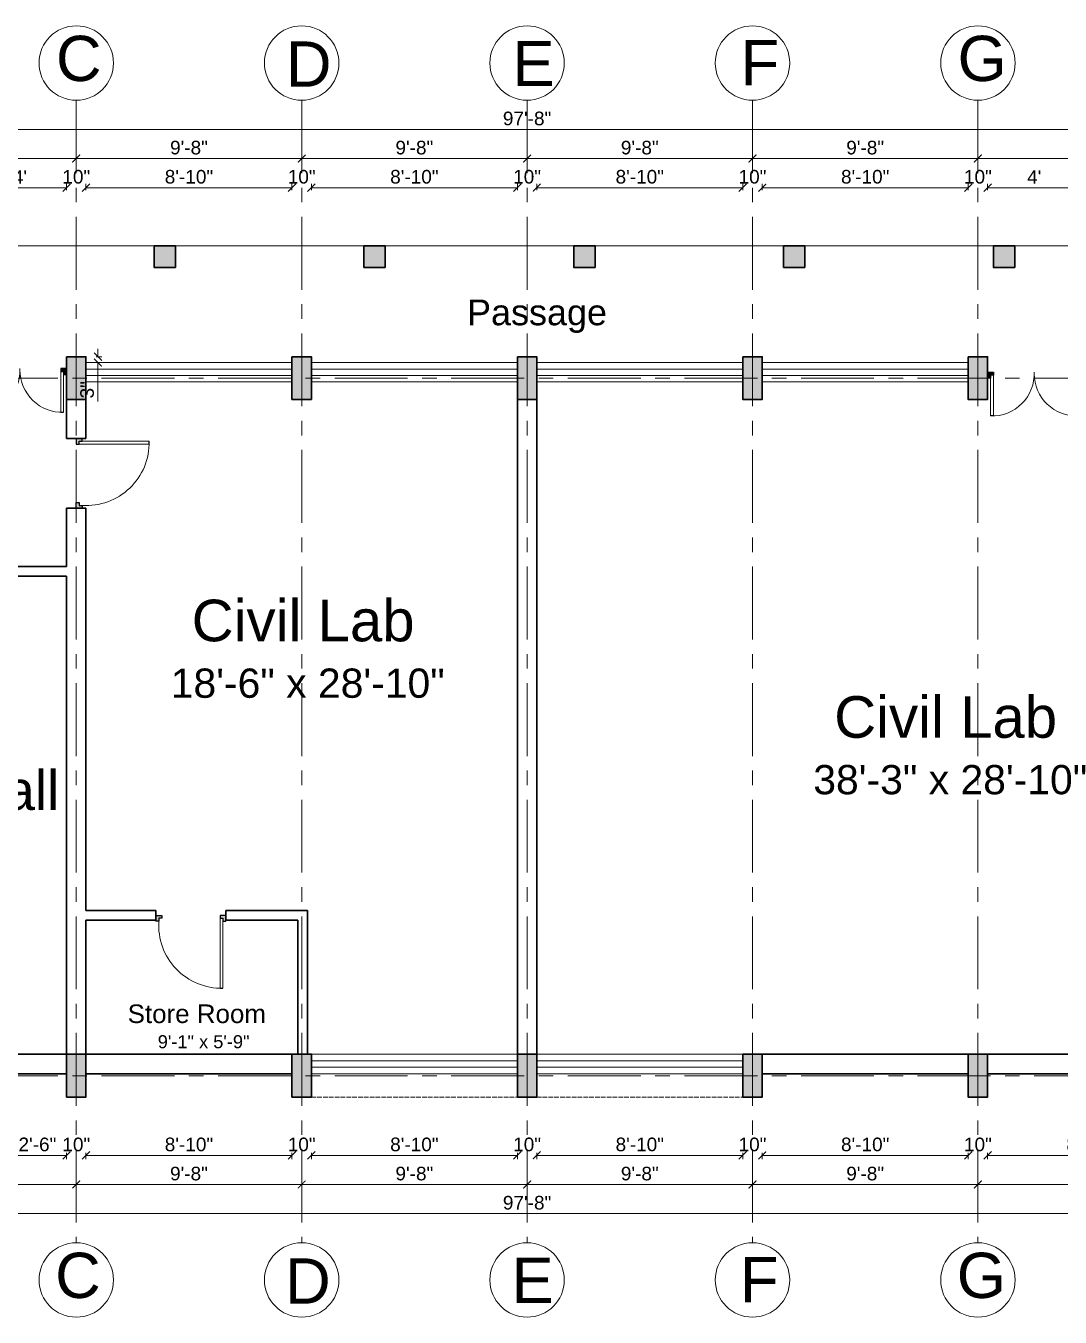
# Model space of a CAD drawing. Header units: inches. Extents: x -6800 to 96653, y -25814 to 17379.
# Drawn here: x 2978 to 3510, y 596 to 1261 of the extents above; entities that cross this region are included whole.
import ezdxf

# ---------------------------------------------------------------- set-up
doc = ezdxf.new("R2010")
doc.units = ezdxf.units.IN
doc.header["$MEASUREMENT"] = 0
doc.header["$PDMODE"] = 34
doc.linetypes.add('ACAD_ISO02W100', pattern=[15, 12, -3])
doc.linetypes.add('CENTER', pattern=[2, 1.25, -0.25, 0.25, -0.25])
for name, color, linetype, lineweight in [('Cent line', 54, 'CENTER', 9), ('Column', 101, 'Continuous', 30), ('Const line', 131, 'Continuous', 5), ('dimension', 50, 'Continuous', 20), ('dimension @ 1', 50, 'Continuous', 20), ('Door', 20, 'Continuous', 20), ('passage', 42, 'Continuous', 20), ('text', 31, 'Continuous', 13), ('Wall', 90, 'Continuous', 30), ('Win ele', 211, 'Continuous', 15), ('Window', 140, 'Continuous', 13)]:
    doc.layers.add(name, color=color, linetype=linetype, lineweight=lineweight)
doc.layers.add('Chajja', color=191, linetype='ACAD_ISO02W100', lineweight=13, transparency=0.75)
doc.styles.get("Standard").update_dxf_attribs({"font": 'arial.ttf'})
doc.dimstyles.get("Standard").update_dxf_attribs({"dimtxt": 7, "dimasz": 4, "dimexe": 2, "dimexo": 2, "dimgap": 2, "dimtad": 1, "dimdec": 0, "dimzin": 0, "dimdsep": 46, "dimlunit": 4, "dimtxsty": 'Standard', "dimblk": 'ARCHTICK', "dimcen": 0.25, "dimclrd": 256, "dimclre": 256, "dimclrt": 256, "dimadec": 0, "dimazin": 0, "dimtfac": 1, "dimtdec": 0, "dimtofl": 0, "dimtmove": 0, "dimatfit": 3, "dimfxl": 1, "dimfxlon": 1, "dimtolj": 1, "dimtzin": 0, "dimlwd": -1, "dimlwe": -1, "dimarcsym": 1})

# ---------------------------------------------------------------- blocks, each defined once
blk = doc.blocks.new('col')
at = {"layer": 'Column'}
h = blk.add_hatch(color=256, dxfattribs=at)
h.dxf.hatch_style = 1
h.paths.add_polyline_path([(830.39, 923.41), (820.39, 923.41), (820.39, 901.41), (830.39, 901.41)])
blk.add_lwpolyline([(820.39, 923.41), (830.39, 923.41), (830.39, 901.41), (820.39, 901.41)], close=True, dxfattribs=at)
blk = doc.blocks.new('ext col2')
at = {"layer": 'Column'}
h = blk.add_hatch(color=256, dxfattribs=at)
h.dxf.hatch_style = 1
h.paths.add_polyline_path([(-33.85, -32.68), (-33.85, -21.68), (-44.85, -21.68), (-44.85, -32.68)])
blk.add_lwpolyline([(-44.85, -21.68), (-33.85, -21.68), (-33.85, -32.68), (-44.85, -32.68)], close=True, dxfattribs=at)
blk = doc.blocks.new('_ArchTick')
at = {"color": 0, "linetype": 'ByBlock', "const_width": 0.15}
blk.add_lwpolyline([(-0.5, -0.5), (0.5, 0.5)], dxfattribs=at)
blk = doc.blocks.new('*D1095')
at = {"layer": 'Defpoints', "color": 0, "transparency": 16777216}
for p in [(2998.88, 1177.45), (2998.88, 1090.45), (2950.88, 1087.45)]:
    blk.add_point(p, dxfattribs=at)
at = {"layer": 'dimension', "transparency": 16777216}
for p, q in [((2950.88, 1176.2), (2950.88, 1179.45)), ((2950.88, 1177.45), (2998.88, 1177.45)), ((2998.88, 1176.2), (2998.88, 1179.45))]:
    blk.add_line(p, q, dxfattribs=at)
at = {"layer": 'dimension', "transparency": 16777216, "xscale": 4, "yscale": 4, "zscale": 4, "rotation": 180}
blk.add_blockref('_ArchTick', (2950.88, 1177.45), dxfattribs=at)
at = {"layer": 'dimension', "transparency": 16777216, "xscale": 4, "yscale": 4, "zscale": 4}
blk.add_blockref('_ArchTick', (2998.88, 1177.45), dxfattribs=at)
at = {"layer": 'dimension', "transparency": 16777216, "insert": (2974.88, 1182.95), "char_height": 7, "attachment_point": 5}
blk.add_mtext("\\A1;4'", dxfattribs=at)
blk = doc.blocks.new('*D1094')
at = {"layer": 'Defpoints', "color": 0, "transparency": 16777216}
for p in [(3008.88, 1177.45), (2998.88, 1090.45), (3008.88, 1090.45)]:
    blk.add_point(p, dxfattribs=at)
at = {"layer": 'dimension', "transparency": 16777216}
for p, q in [((2998.88, 1176.2), (2998.88, 1179.45)), ((3008.88, 1176.2), (3008.88, 1179.45))]:
    blk.add_line(p, q, dxfattribs=at)
at = {"layer": 'dimension', "transparency": 16777216, "insert": (3003.88, 1183.03), "char_height": 7, "attachment_point": 5}
blk.add_mtext('\\A1;10"', dxfattribs=at)
blk = doc.blocks.new('*D1093')
at = {"layer": 'Defpoints', "color": 0, "transparency": 16777216}
for p in [(3114.88, 1177.45), (3008.88, 1090.45), (3114.88, 1090.45)]:
    blk.add_point(p, dxfattribs=at)
at = {"layer": 'dimension', "transparency": 16777216}
for p, q in [((3008.88, 1176.2), (3008.88, 1179.45)), ((3008.88, 1177.45), (3114.88, 1177.45)), ((3114.88, 1176.2), (3114.88, 1179.45))]:
    blk.add_line(p, q, dxfattribs=at)
at = {"layer": 'dimension', "transparency": 16777216, "xscale": 4, "yscale": 4, "zscale": 4, "rotation": 180}
blk.add_blockref('_ArchTick', (3008.88, 1177.45), dxfattribs=at)
at = {"layer": 'dimension', "transparency": 16777216, "xscale": 4, "yscale": 4, "zscale": 4}
blk.add_blockref('_ArchTick', (3114.88, 1177.45), dxfattribs=at)
at = {"layer": 'dimension', "transparency": 16777216, "insert": (3061.88, 1183.03), "char_height": 7, "attachment_point": 5}
blk.add_mtext('\\A1;8\'-10"', dxfattribs=at)
blk = doc.blocks.new('*D1092')
at = {"layer": 'Defpoints', "color": 0, "transparency": 16777216}
for p in [(3124.88, 1177.45), (3114.88, 1090.45), (3124.88, 1090.45)]:
    blk.add_point(p, dxfattribs=at)
at = {"layer": 'dimension', "transparency": 16777216}
for p, q in [((3114.88, 1176.2), (3114.88, 1179.45)), ((3124.88, 1176.2), (3124.88, 1179.45))]:
    blk.add_line(p, q, dxfattribs=at)
at = {"layer": 'dimension', "transparency": 16777216, "insert": (3119.88, 1183.03), "char_height": 7, "attachment_point": 5}
blk.add_mtext('\\A1;10"', dxfattribs=at)
blk = doc.blocks.new('*D1091')
at = {"layer": 'Defpoints', "color": 0, "transparency": 16777216}
for p in [(3230.88, 1177.45), (3124.88, 1090.45), (3230.88, 1087.45)]:
    blk.add_point(p, dxfattribs=at)
at = {"layer": 'dimension', "transparency": 16777216}
for p, q in [((3124.88, 1176.2), (3124.88, 1179.45)), ((3124.88, 1177.45), (3230.88, 1177.45)), ((3230.88, 1176.2), (3230.88, 1179.45))]:
    blk.add_line(p, q, dxfattribs=at)
at = {"layer": 'dimension', "transparency": 16777216, "xscale": 4, "yscale": 4, "zscale": 4, "rotation": 180}
blk.add_blockref('_ArchTick', (3124.88, 1177.45), dxfattribs=at)
at = {"layer": 'dimension', "transparency": 16777216, "xscale": 4, "yscale": 4, "zscale": 4}
blk.add_blockref('_ArchTick', (3230.88, 1177.45), dxfattribs=at)
at = {"layer": 'dimension', "transparency": 16777216, "insert": (3177.88, 1183.03), "char_height": 7, "attachment_point": 5}
blk.add_mtext('\\A1;8\'-10"', dxfattribs=at)
blk = doc.blocks.new('*D1090')
at = {"layer": 'Defpoints', "color": 0, "transparency": 16777216}
for p in [(3240.88, 1177.45), (3240.88, 1090.45), (3230.88, 1087.45)]:
    blk.add_point(p, dxfattribs=at)
at = {"layer": 'dimension', "transparency": 16777216}
for p, q in [((3230.88, 1176.2), (3230.88, 1179.45)), ((3240.88, 1176.2), (3240.88, 1179.45))]:
    blk.add_line(p, q, dxfattribs=at)
at = {"layer": 'dimension', "transparency": 16777216, "insert": (3235.88, 1183.03), "char_height": 7, "attachment_point": 5}
blk.add_mtext('\\A1;10"', dxfattribs=at)
blk = doc.blocks.new('*D1089')
at = {"layer": 'Defpoints', "color": 0, "transparency": 16777216}
for p in [(3346.88, 1177.45), (3240.88, 1090.45), (3346.88, 1090.45)]:
    blk.add_point(p, dxfattribs=at)
at = {"layer": 'dimension', "transparency": 16777216}
for p, q in [((3240.88, 1176.2), (3240.88, 1179.45)), ((3240.88, 1177.45), (3346.88, 1177.45)), ((3346.88, 1176.2), (3346.88, 1179.45))]:
    blk.add_line(p, q, dxfattribs=at)
at = {"layer": 'dimension', "transparency": 16777216, "xscale": 4, "yscale": 4, "zscale": 4, "rotation": 180}
blk.add_blockref('_ArchTick', (3240.88, 1177.45), dxfattribs=at)
at = {"layer": 'dimension', "transparency": 16777216, "xscale": 4, "yscale": 4, "zscale": 4}
blk.add_blockref('_ArchTick', (3346.88, 1177.45), dxfattribs=at)
at = {"layer": 'dimension', "transparency": 16777216, "insert": (3293.88, 1183.03), "char_height": 7, "attachment_point": 5}
blk.add_mtext('\\A1;8\'-10"', dxfattribs=at)
blk = doc.blocks.new('*D1088')
at = {"layer": 'Defpoints', "color": 0, "transparency": 16777216}
for p in [(3356.88, 1177.45), (3346.88, 1090.45), (3356.88, 1090.45)]:
    blk.add_point(p, dxfattribs=at)
at = {"layer": 'dimension', "transparency": 16777216}
for p, q in [((3346.88, 1176.2), (3346.88, 1179.45)), ((3356.88, 1176.2), (3356.88, 1179.45))]:
    blk.add_line(p, q, dxfattribs=at)
at = {"layer": 'dimension', "transparency": 16777216, "insert": (3351.88, 1183.03), "char_height": 7, "attachment_point": 5}
blk.add_mtext('\\A1;10"', dxfattribs=at)
blk = doc.blocks.new('*D1087')
at = {"layer": 'Defpoints', "color": 0, "transparency": 16777216}
for p in [(3462.88, 1177.45), (3356.88, 1090.45), (3462.88, 1090.45)]:
    blk.add_point(p, dxfattribs=at)
at = {"layer": 'dimension', "transparency": 16777216}
for p, q in [((3356.88, 1176.2), (3356.88, 1179.45)), ((3356.88, 1177.45), (3462.88, 1177.45)), ((3462.88, 1176.2), (3462.88, 1179.45))]:
    blk.add_line(p, q, dxfattribs=at)
at = {"layer": 'dimension', "transparency": 16777216, "xscale": 4, "yscale": 4, "zscale": 4, "rotation": 180}
blk.add_blockref('_ArchTick', (3356.88, 1177.45), dxfattribs=at)
at = {"layer": 'dimension', "transparency": 16777216, "xscale": 4, "yscale": 4, "zscale": 4}
blk.add_blockref('_ArchTick', (3462.88, 1177.45), dxfattribs=at)
at = {"layer": 'dimension', "transparency": 16777216, "insert": (3409.88, 1183.03), "char_height": 7, "attachment_point": 5}
blk.add_mtext('\\A1;8\'-10"', dxfattribs=at)
blk = doc.blocks.new('*D1086')
at = {"layer": 'Defpoints', "color": 0, "transparency": 16777216}
for p in [(3472.88, 1177.45), (3462.88, 1090.45), (3472.88, 1090.45)]:
    blk.add_point(p, dxfattribs=at)
at = {"layer": 'dimension', "transparency": 16777216}
for p, q in [((3462.88, 1176.2), (3462.88, 1179.45)), ((3472.88, 1176.2), (3472.88, 1179.45))]:
    blk.add_line(p, q, dxfattribs=at)
at = {"layer": 'dimension', "transparency": 16777216, "insert": (3467.88, 1183.03), "char_height": 7, "attachment_point": 5}
blk.add_mtext('\\A1;10"', dxfattribs=at)
blk = doc.blocks.new('*D1085')
at = {"layer": 'Defpoints', "color": 0, "transparency": 16777216}
for p in [(3520.88, 1177.45), (3472.88, 1090.45), (3520.88, 1087.45)]:
    blk.add_point(p, dxfattribs=at)
at = {"layer": 'dimension', "transparency": 16777216}
for p, q in [((3472.88, 1176.2), (3472.88, 1179.45)), ((3472.88, 1177.45), (3520.88, 1177.45)), ((3520.88, 1176.2), (3520.88, 1179.45))]:
    blk.add_line(p, q, dxfattribs=at)
at = {"layer": 'dimension', "transparency": 16777216, "xscale": 4, "yscale": 4, "zscale": 4, "rotation": 180}
blk.add_blockref('_ArchTick', (3472.88, 1177.45), dxfattribs=at)
at = {"layer": 'dimension', "transparency": 16777216, "xscale": 4, "yscale": 4, "zscale": 4}
blk.add_blockref('_ArchTick', (3520.88, 1177.45), dxfattribs=at)
at = {"layer": 'dimension', "transparency": 16777216, "insert": (3496.88, 1182.95), "char_height": 7, "attachment_point": 5}
blk.add_mtext("\\A1;4'", dxfattribs=at)
blk = doc.blocks.new('*D1075')
at = {"layer": 'Defpoints', "color": 0, "transparency": 16777216}
for p in [(3003.88, 1192.45), (2887.88, 1090.45), (3003.88, 1090.45)]:
    blk.add_point(p, dxfattribs=at)
at = {"layer": 'dimension', "transparency": 16777216}
for p, q in [((2887.88, 1191.2), (2887.88, 1194.45)), ((2887.88, 1192.45), (3003.88, 1192.45)), ((3003.88, 1191.2), (3003.88, 1194.45))]:
    blk.add_line(p, q, dxfattribs=at)
at = {"layer": 'dimension', "transparency": 16777216, "xscale": 4, "yscale": 4, "zscale": 4, "rotation": 180}
blk.add_blockref('_ArchTick', (2887.88, 1192.45), dxfattribs=at)
at = {"layer": 'dimension', "transparency": 16777216, "xscale": 4, "yscale": 4, "zscale": 4}
blk.add_blockref('_ArchTick', (3003.88, 1192.45), dxfattribs=at)
at = {"layer": 'dimension', "transparency": 16777216, "insert": (2945.88, 1198.03), "char_height": 7, "attachment_point": 5}
blk.add_mtext('\\A1;9\'-8"', dxfattribs=at)
blk = doc.blocks.new('*D1074')
at = {"layer": 'Defpoints', "color": 0, "transparency": 16777216}
for p in [(3119.88, 1192.45), (3003.88, 1090.45), (3119.88, 1090.45)]:
    blk.add_point(p, dxfattribs=at)
at = {"layer": 'dimension', "transparency": 16777216}
for p, q in [((3003.88, 1191.2), (3003.88, 1194.45)), ((3003.88, 1192.45), (3119.88, 1192.45)), ((3119.88, 1191.2), (3119.88, 1194.45))]:
    blk.add_line(p, q, dxfattribs=at)
at = {"layer": 'dimension', "transparency": 16777216, "xscale": 4, "yscale": 4, "zscale": 4, "rotation": 180}
blk.add_blockref('_ArchTick', (3003.88, 1192.45), dxfattribs=at)
at = {"layer": 'dimension', "transparency": 16777216, "xscale": 4, "yscale": 4, "zscale": 4}
blk.add_blockref('_ArchTick', (3119.88, 1192.45), dxfattribs=at)
at = {"layer": 'dimension', "transparency": 16777216, "insert": (3061.88, 1198.03), "char_height": 7, "attachment_point": 5}
blk.add_mtext('\\A1;9\'-8"', dxfattribs=at)
blk = doc.blocks.new('*D1073')
at = {"layer": 'Defpoints', "color": 0, "transparency": 16777216}
for p in [(3235.88, 1192.45), (3119.88, 1090.45), (3235.88, 1090.45)]:
    blk.add_point(p, dxfattribs=at)
at = {"layer": 'dimension', "transparency": 16777216}
for p, q in [((3119.88, 1191.2), (3119.88, 1194.45)), ((3119.88, 1192.45), (3235.88, 1192.45)), ((3235.88, 1191.2), (3235.88, 1194.45))]:
    blk.add_line(p, q, dxfattribs=at)
at = {"layer": 'dimension', "transparency": 16777216, "xscale": 4, "yscale": 4, "zscale": 4, "rotation": 180}
blk.add_blockref('_ArchTick', (3119.88, 1192.45), dxfattribs=at)
at = {"layer": 'dimension', "transparency": 16777216, "xscale": 4, "yscale": 4, "zscale": 4}
blk.add_blockref('_ArchTick', (3235.88, 1192.45), dxfattribs=at)
at = {"layer": 'dimension', "transparency": 16777216, "insert": (3177.88, 1198.03), "char_height": 7, "attachment_point": 5}
blk.add_mtext('\\A1;9\'-8"', dxfattribs=at)
blk = doc.blocks.new('*D1072')
at = {"layer": 'Defpoints', "color": 0, "transparency": 16777216}
for p in [(3351.88, 1192.45), (3235.88, 1090.45), (3351.88, 1090.45)]:
    blk.add_point(p, dxfattribs=at)
at = {"layer": 'dimension', "transparency": 16777216}
for p, q in [((3235.88, 1191.2), (3235.88, 1194.45)), ((3235.88, 1192.45), (3351.88, 1192.45)), ((3351.88, 1191.2), (3351.88, 1194.45))]:
    blk.add_line(p, q, dxfattribs=at)
at = {"layer": 'dimension', "transparency": 16777216, "xscale": 4, "yscale": 4, "zscale": 4, "rotation": 180}
blk.add_blockref('_ArchTick', (3235.88, 1192.45), dxfattribs=at)
at = {"layer": 'dimension', "transparency": 16777216, "xscale": 4, "yscale": 4, "zscale": 4}
blk.add_blockref('_ArchTick', (3351.88, 1192.45), dxfattribs=at)
at = {"layer": 'dimension', "transparency": 16777216, "insert": (3293.88, 1198.03), "char_height": 7, "attachment_point": 5}
blk.add_mtext('\\A1;9\'-8"', dxfattribs=at)
blk = doc.blocks.new('*D1071')
at = {"layer": 'Defpoints', "color": 0, "transparency": 16777216}
for p in [(3467.88, 1192.45), (3351.88, 1090.45), (3467.88, 1090.45)]:
    blk.add_point(p, dxfattribs=at)
at = {"layer": 'dimension', "transparency": 16777216}
for p, q in [((3351.88, 1191.2), (3351.88, 1194.45)), ((3351.88, 1192.45), (3467.88, 1192.45)), ((3467.88, 1191.2), (3467.88, 1194.45))]:
    blk.add_line(p, q, dxfattribs=at)
at = {"layer": 'dimension', "transparency": 16777216, "xscale": 4, "yscale": 4, "zscale": 4, "rotation": 180}
blk.add_blockref('_ArchTick', (3351.88, 1192.45), dxfattribs=at)
at = {"layer": 'dimension', "transparency": 16777216, "xscale": 4, "yscale": 4, "zscale": 4}
blk.add_blockref('_ArchTick', (3467.88, 1192.45), dxfattribs=at)
at = {"layer": 'dimension', "transparency": 16777216, "insert": (3409.88, 1198.03), "char_height": 7, "attachment_point": 5}
blk.add_mtext('\\A1;9\'-8"', dxfattribs=at)
blk = doc.blocks.new('*D1070')
at = {"layer": 'Defpoints', "color": 0, "transparency": 16777216}
for p in [(3583.88, 1192.45), (3467.88, 1090.45), (3583.88, 1090.45)]:
    blk.add_point(p, dxfattribs=at)
at = {"layer": 'dimension', "transparency": 16777216}
for p, q in [((3467.88, 1191.2), (3467.88, 1194.45)), ((3467.88, 1192.45), (3583.88, 1192.45)), ((3583.88, 1191.2), (3583.88, 1194.45))]:
    blk.add_line(p, q, dxfattribs=at)
at = {"layer": 'dimension', "transparency": 16777216, "xscale": 4, "yscale": 4, "zscale": 4, "rotation": 180}
blk.add_blockref('_ArchTick', (3467.88, 1192.45), dxfattribs=at)
at = {"layer": 'dimension', "transparency": 16777216, "xscale": 4, "yscale": 4, "zscale": 4}
blk.add_blockref('_ArchTick', (3583.88, 1192.45), dxfattribs=at)
at = {"layer": 'dimension', "transparency": 16777216, "insert": (3525.88, 1198.03), "char_height": 7, "attachment_point": 5}
blk.add_mtext('\\A1;9\'-8"', dxfattribs=at)
blk = doc.blocks.new('*D1068')
at = {"layer": 'Defpoints', "color": 0, "transparency": 16777216}
for p in [(3821.88, 1207.45), (2649.88, 1087.45), (3821.88, 1087.45)]:
    blk.add_point(p, dxfattribs=at)
at = {"layer": 'dimension', "transparency": 16777216}
for p, q in [((2649.88, 1206.2), (2649.88, 1209.45)), ((2649.88, 1207.45), (3821.88, 1207.45)), ((3821.88, 1206.2), (3821.88, 1209.45))]:
    blk.add_line(p, q, dxfattribs=at)
at = {"layer": 'dimension', "transparency": 16777216, "xscale": 4, "yscale": 4, "zscale": 4, "rotation": 180}
blk.add_blockref('_ArchTick', (2649.88, 1207.45), dxfattribs=at)
at = {"layer": 'dimension', "transparency": 16777216, "xscale": 4, "yscale": 4, "zscale": 4}
blk.add_blockref('_ArchTick', (3821.88, 1207.45), dxfattribs=at)
at = {"layer": 'dimension', "transparency": 16777216, "insert": (3235.88, 1213.03), "char_height": 7, "attachment_point": 5}
blk.add_mtext('\\A1;97\'-8"', dxfattribs=at)
blk = doc.blocks.new('*D1054')
at = {"layer": 'Defpoints', "color": 0, "transparency": 16777216}
for p in [(2968.88, 721.45), (2998.88, 721.45), (2998.88, 679.45)]:
    blk.add_point(p, dxfattribs=at)
at = {"layer": 'dimension', "transparency": 16777216}
for p, q in [((2968.88, 680.7), (2968.88, 677.45)), ((2968.88, 679.45), (2998.88, 679.45)), ((2998.88, 680.7), (2998.88, 677.45))]:
    blk.add_line(p, q, dxfattribs=at)
at = {"layer": 'dimension', "transparency": 16777216, "xscale": 4, "yscale": 4, "zscale": 4, "rotation": 180}
blk.add_blockref('_ArchTick', (2968.88, 679.45), dxfattribs=at)
at = {"layer": 'dimension', "transparency": 16777216, "xscale": 4, "yscale": 4, "zscale": 4}
blk.add_blockref('_ArchTick', (2998.88, 679.45), dxfattribs=at)
at = {"layer": 'dimension', "transparency": 16777216, "insert": (2983.88, 685.03), "char_height": 7, "attachment_point": 5}
blk.add_mtext('\\A1;2\'-6"', dxfattribs=at)
blk = doc.blocks.new('*D1053')
at = {"layer": 'Defpoints', "color": 0, "transparency": 16777216}
for p in [(2998.88, 721.45), (3008.88, 721.45), (3008.88, 679.45)]:
    blk.add_point(p, dxfattribs=at)
at = {"layer": 'dimension', "transparency": 16777216}
for p, q in [((2998.88, 680.7), (2998.88, 677.45)), ((3008.88, 680.7), (3008.88, 677.45))]:
    blk.add_line(p, q, dxfattribs=at)
at = {"layer": 'dimension', "transparency": 16777216, "insert": (3003.88, 685.03), "char_height": 7, "attachment_point": 5}
blk.add_mtext('\\A1;10"', dxfattribs=at)
blk = doc.blocks.new('*D1052')
at = {"layer": 'Defpoints', "color": 0, "transparency": 16777216}
for p in [(3008.88, 721.45), (3114.88, 721.45), (3114.88, 679.45)]:
    blk.add_point(p, dxfattribs=at)
at = {"layer": 'dimension', "transparency": 16777216}
for p, q in [((3008.88, 680.7), (3008.88, 677.45)), ((3008.88, 679.45), (3114.88, 679.45)), ((3114.88, 680.7), (3114.88, 677.45))]:
    blk.add_line(p, q, dxfattribs=at)
at = {"layer": 'dimension', "transparency": 16777216, "xscale": 4, "yscale": 4, "zscale": 4, "rotation": 180}
blk.add_blockref('_ArchTick', (3008.88, 679.45), dxfattribs=at)
at = {"layer": 'dimension', "transparency": 16777216, "xscale": 4, "yscale": 4, "zscale": 4}
blk.add_blockref('_ArchTick', (3114.88, 679.45), dxfattribs=at)
at = {"layer": 'dimension', "transparency": 16777216, "insert": (3061.88, 685.03), "char_height": 7, "attachment_point": 5}
blk.add_mtext('\\A1;8\'-10"', dxfattribs=at)
blk = doc.blocks.new('*D1051')
at = {"layer": 'Defpoints', "color": 0, "transparency": 16777216}
for p in [(3114.88, 721.45), (3124.88, 721.45), (3124.88, 679.45)]:
    blk.add_point(p, dxfattribs=at)
at = {"layer": 'dimension', "transparency": 16777216}
for p, q in [((3114.88, 680.7), (3114.88, 677.45)), ((3124.88, 680.7), (3124.88, 677.45))]:
    blk.add_line(p, q, dxfattribs=at)
at = {"layer": 'dimension', "transparency": 16777216, "insert": (3119.88, 685.03), "char_height": 7, "attachment_point": 5}
blk.add_mtext('\\A1;10"', dxfattribs=at)
blk = doc.blocks.new('*D1050')
at = {"layer": 'Defpoints', "color": 0, "transparency": 16777216}
for p in [(3124.88, 721.45), (3230.88, 721.45), (3230.88, 679.45)]:
    blk.add_point(p, dxfattribs=at)
at = {"layer": 'dimension', "transparency": 16777216}
for p, q in [((3124.88, 680.7), (3124.88, 677.45)), ((3124.88, 679.45), (3230.88, 679.45)), ((3230.88, 680.7), (3230.88, 677.45))]:
    blk.add_line(p, q, dxfattribs=at)
at = {"layer": 'dimension', "transparency": 16777216, "xscale": 4, "yscale": 4, "zscale": 4, "rotation": 180}
blk.add_blockref('_ArchTick', (3124.88, 679.45), dxfattribs=at)
at = {"layer": 'dimension', "transparency": 16777216, "xscale": 4, "yscale": 4, "zscale": 4}
blk.add_blockref('_ArchTick', (3230.88, 679.45), dxfattribs=at)
at = {"layer": 'dimension', "transparency": 16777216, "insert": (3177.88, 685.03), "char_height": 7, "attachment_point": 5}
blk.add_mtext('\\A1;8\'-10"', dxfattribs=at)
blk = doc.blocks.new('*D1049')
at = {"layer": 'Defpoints', "color": 0, "transparency": 16777216}
for p in [(3230.88, 721.45), (3240.88, 721.45), (3240.88, 679.45)]:
    blk.add_point(p, dxfattribs=at)
at = {"layer": 'dimension', "transparency": 16777216}
for p, q in [((3230.88, 680.7), (3230.88, 677.45)), ((3240.88, 680.7), (3240.88, 677.45))]:
    blk.add_line(p, q, dxfattribs=at)
at = {"layer": 'dimension', "transparency": 16777216, "insert": (3235.88, 685.03), "char_height": 7, "attachment_point": 5}
blk.add_mtext('\\A1;10"', dxfattribs=at)
blk = doc.blocks.new('*D1048')
at = {"layer": 'Defpoints', "color": 0, "transparency": 16777216}
for p in [(3240.88, 721.45), (3346.88, 720.45), (3346.88, 679.45)]:
    blk.add_point(p, dxfattribs=at)
at = {"layer": 'dimension', "transparency": 16777216}
for p, q in [((3240.88, 680.7), (3240.88, 677.45)), ((3240.88, 679.45), (3346.88, 679.45)), ((3346.88, 680.7), (3346.88, 677.45))]:
    blk.add_line(p, q, dxfattribs=at)
at = {"layer": 'dimension', "transparency": 16777216, "xscale": 4, "yscale": 4, "zscale": 4, "rotation": 180}
blk.add_blockref('_ArchTick', (3240.88, 679.45), dxfattribs=at)
at = {"layer": 'dimension', "transparency": 16777216, "xscale": 4, "yscale": 4, "zscale": 4}
blk.add_blockref('_ArchTick', (3346.88, 679.45), dxfattribs=at)
at = {"layer": 'dimension', "transparency": 16777216, "insert": (3293.88, 685.03), "char_height": 7, "attachment_point": 5}
blk.add_mtext('\\A1;8\'-10"', dxfattribs=at)
blk = doc.blocks.new('*D1047')
at = {"layer": 'Defpoints', "color": 0, "transparency": 16777216}
for p in [(3346.88, 720.45), (3356.88, 720.45), (3356.88, 679.45)]:
    blk.add_point(p, dxfattribs=at)
at = {"layer": 'dimension', "transparency": 16777216}
for p, q in [((3346.88, 680.7), (3346.88, 677.45)), ((3356.88, 680.7), (3356.88, 677.45))]:
    blk.add_line(p, q, dxfattribs=at)
at = {"layer": 'dimension', "transparency": 16777216, "insert": (3351.88, 685.03), "char_height": 7, "attachment_point": 5}
blk.add_mtext('\\A1;10"', dxfattribs=at)
blk = doc.blocks.new('*D1046')
at = {"layer": 'Defpoints', "color": 0, "transparency": 16777216}
for p in [(3356.88, 720.45), (3462.88, 721.45), (3462.88, 679.45)]:
    blk.add_point(p, dxfattribs=at)
at = {"layer": 'dimension', "transparency": 16777216}
for p, q in [((3356.88, 680.7), (3356.88, 677.45)), ((3356.88, 679.45), (3462.88, 679.45)), ((3462.88, 680.7), (3462.88, 677.45))]:
    blk.add_line(p, q, dxfattribs=at)
at = {"layer": 'dimension', "transparency": 16777216, "xscale": 4, "yscale": 4, "zscale": 4, "rotation": 180}
blk.add_blockref('_ArchTick', (3356.88, 679.45), dxfattribs=at)
at = {"layer": 'dimension', "transparency": 16777216, "xscale": 4, "yscale": 4, "zscale": 4}
blk.add_blockref('_ArchTick', (3462.88, 679.45), dxfattribs=at)
at = {"layer": 'dimension', "transparency": 16777216, "insert": (3409.88, 685.03), "char_height": 7, "attachment_point": 5}
blk.add_mtext('\\A1;8\'-10"', dxfattribs=at)
blk = doc.blocks.new('*D1045')
at = {"layer": 'Defpoints', "color": 0, "transparency": 16777216}
for p in [(3462.88, 721.45), (3472.88, 721.45), (3472.88, 679.45)]:
    blk.add_point(p, dxfattribs=at)
at = {"layer": 'dimension', "transparency": 16777216}
for p, q in [((3462.88, 680.7), (3462.88, 677.45)), ((3472.88, 680.7), (3472.88, 677.45))]:
    blk.add_line(p, q, dxfattribs=at)
at = {"layer": 'dimension', "transparency": 16777216, "insert": (3467.88, 685.03), "char_height": 7, "attachment_point": 5}
blk.add_mtext('\\A1;10"', dxfattribs=at)
blk = doc.blocks.new('*D1044')
at = {"layer": 'Defpoints', "color": 0, "transparency": 16777216}
for p in [(3472.88, 721.45), (3578.88, 721.45), (3578.88, 679.45)]:
    blk.add_point(p, dxfattribs=at)
at = {"layer": 'dimension', "transparency": 16777216}
for p, q in [((3472.88, 680.7), (3472.88, 677.45)), ((3472.88, 679.45), (3578.88, 679.45)), ((3578.88, 680.7), (3578.88, 677.45))]:
    blk.add_line(p, q, dxfattribs=at)
at = {"layer": 'dimension', "transparency": 16777216, "xscale": 4, "yscale": 4, "zscale": 4, "rotation": 180}
blk.add_blockref('_ArchTick', (3472.88, 679.45), dxfattribs=at)
at = {"layer": 'dimension', "transparency": 16777216, "xscale": 4, "yscale": 4, "zscale": 4}
blk.add_blockref('_ArchTick', (3578.88, 679.45), dxfattribs=at)
at = {"layer": 'dimension', "transparency": 16777216, "insert": (3525.88, 685.03), "char_height": 7, "attachment_point": 5}
blk.add_mtext('\\A1;8\'-10"', dxfattribs=at)
blk = doc.blocks.new('*D1038')
at = {"layer": 'Defpoints', "color": 0, "transparency": 16777216}
for p in [(2887.88, 709.45), (3003.88, 709.45), (3003.88, 664.45)]:
    blk.add_point(p, dxfattribs=at)
at = {"layer": 'dimension', "transparency": 16777216}
for p, q in [((2887.88, 665.7), (2887.88, 662.45)), ((3003.88, 665.7), (3003.88, 662.45)), ((2887.88, 664.45), (3003.88, 664.45))]:
    blk.add_line(p, q, dxfattribs=at)
at = {"layer": 'dimension', "transparency": 16777216, "xscale": 4, "yscale": 4, "zscale": 4, "rotation": 180}
blk.add_blockref('_ArchTick', (2887.88, 664.45), dxfattribs=at)
at = {"layer": 'dimension', "transparency": 16777216, "xscale": 4, "yscale": 4, "zscale": 4}
blk.add_blockref('_ArchTick', (3003.88, 664.45), dxfattribs=at)
at = {"layer": 'dimension', "transparency": 16777216, "insert": (2945.88, 670.03), "char_height": 7, "attachment_point": 5}
blk.add_mtext('\\A1;9\'-8"', dxfattribs=at)
blk = doc.blocks.new('*D1037')
at = {"layer": 'Defpoints', "color": 0, "transparency": 16777216}
for p in [(3003.88, 709.45), (3119.88, 709.45), (3119.88, 664.45)]:
    blk.add_point(p, dxfattribs=at)
at = {"layer": 'dimension', "transparency": 16777216}
for p, q in [((3003.88, 665.7), (3003.88, 662.45)), ((3119.88, 665.7), (3119.88, 662.45)), ((3003.88, 664.45), (3119.88, 664.45))]:
    blk.add_line(p, q, dxfattribs=at)
at = {"layer": 'dimension', "transparency": 16777216, "xscale": 4, "yscale": 4, "zscale": 4, "rotation": 180}
blk.add_blockref('_ArchTick', (3003.88, 664.45), dxfattribs=at)
at = {"layer": 'dimension', "transparency": 16777216, "xscale": 4, "yscale": 4, "zscale": 4}
blk.add_blockref('_ArchTick', (3119.88, 664.45), dxfattribs=at)
at = {"layer": 'dimension', "transparency": 16777216, "insert": (3061.88, 670.03), "char_height": 7, "attachment_point": 5}
blk.add_mtext('\\A1;9\'-8"', dxfattribs=at)
blk = doc.blocks.new('*D1036')
at = {"layer": 'Defpoints', "color": 0, "transparency": 16777216}
for p in [(3119.88, 709.45), (3235.88, 709.45), (3235.88, 664.45)]:
    blk.add_point(p, dxfattribs=at)
at = {"layer": 'dimension', "transparency": 16777216}
for p, q in [((3119.88, 665.7), (3119.88, 662.45)), ((3235.88, 665.7), (3235.88, 662.45)), ((3119.88, 664.45), (3235.88, 664.45))]:
    blk.add_line(p, q, dxfattribs=at)
at = {"layer": 'dimension', "transparency": 16777216, "xscale": 4, "yscale": 4, "zscale": 4, "rotation": 180}
blk.add_blockref('_ArchTick', (3119.88, 664.45), dxfattribs=at)
at = {"layer": 'dimension', "transparency": 16777216, "xscale": 4, "yscale": 4, "zscale": 4}
blk.add_blockref('_ArchTick', (3235.88, 664.45), dxfattribs=at)
at = {"layer": 'dimension', "transparency": 16777216, "insert": (3177.88, 670.03), "char_height": 7, "attachment_point": 5}
blk.add_mtext('\\A1;9\'-8"', dxfattribs=at)
blk = doc.blocks.new('*D1035')
at = {"layer": 'Defpoints', "color": 0, "transparency": 16777216}
for p in [(3235.88, 709.45), (3351.88, 709.45), (3351.88, 664.45)]:
    blk.add_point(p, dxfattribs=at)
at = {"layer": 'dimension', "transparency": 16777216}
for p, q in [((3235.88, 665.7), (3235.88, 662.45)), ((3351.88, 665.7), (3351.88, 662.45)), ((3235.88, 664.45), (3351.88, 664.45))]:
    blk.add_line(p, q, dxfattribs=at)
at = {"layer": 'dimension', "transparency": 16777216, "xscale": 4, "yscale": 4, "zscale": 4, "rotation": 180}
blk.add_blockref('_ArchTick', (3235.88, 664.45), dxfattribs=at)
at = {"layer": 'dimension', "transparency": 16777216, "xscale": 4, "yscale": 4, "zscale": 4}
blk.add_blockref('_ArchTick', (3351.88, 664.45), dxfattribs=at)
at = {"layer": 'dimension', "transparency": 16777216, "insert": (3293.88, 670.03), "char_height": 7, "attachment_point": 5}
blk.add_mtext('\\A1;9\'-8"', dxfattribs=at)
blk = doc.blocks.new('*D1034')
at = {"layer": 'Defpoints', "color": 0, "transparency": 16777216}
for p in [(3351.88, 709.45), (3467.88, 709.45), (3467.88, 664.45)]:
    blk.add_point(p, dxfattribs=at)
at = {"layer": 'dimension', "transparency": 16777216}
for p, q in [((3351.88, 665.7), (3351.88, 662.45)), ((3467.88, 665.7), (3467.88, 662.45)), ((3351.88, 664.45), (3467.88, 664.45))]:
    blk.add_line(p, q, dxfattribs=at)
at = {"layer": 'dimension', "transparency": 16777216, "xscale": 4, "yscale": 4, "zscale": 4, "rotation": 180}
blk.add_blockref('_ArchTick', (3351.88, 664.45), dxfattribs=at)
at = {"layer": 'dimension', "transparency": 16777216, "xscale": 4, "yscale": 4, "zscale": 4}
blk.add_blockref('_ArchTick', (3467.88, 664.45), dxfattribs=at)
at = {"layer": 'dimension', "transparency": 16777216, "insert": (3409.88, 670.03), "char_height": 7, "attachment_point": 5}
blk.add_mtext('\\A1;9\'-8"', dxfattribs=at)
blk = doc.blocks.new('*D1033')
at = {"layer": 'Defpoints', "color": 0, "transparency": 16777216}
for p in [(3467.88, 709.45), (3583.88, 709.45), (3583.88, 664.45)]:
    blk.add_point(p, dxfattribs=at)
at = {"layer": 'dimension', "transparency": 16777216}
for p, q in [((3467.88, 665.7), (3467.88, 662.45)), ((3583.88, 665.7), (3583.88, 662.45)), ((3467.88, 664.45), (3583.88, 664.45))]:
    blk.add_line(p, q, dxfattribs=at)
at = {"layer": 'dimension', "transparency": 16777216, "xscale": 4, "yscale": 4, "zscale": 4, "rotation": 180}
blk.add_blockref('_ArchTick', (3467.88, 664.45), dxfattribs=at)
at = {"layer": 'dimension', "transparency": 16777216, "xscale": 4, "yscale": 4, "zscale": 4}
blk.add_blockref('_ArchTick', (3583.88, 664.45), dxfattribs=at)
at = {"layer": 'dimension', "transparency": 16777216, "insert": (3525.88, 670.03), "char_height": 7, "attachment_point": 5}
blk.add_mtext('\\A1;9\'-8"', dxfattribs=at)
blk = doc.blocks.new('*D1031')
at = {"layer": 'Defpoints', "color": 0, "transparency": 16777216}
for p in [(2649.88, 721.45), (3821.88, 721.45), (3821.88, 649.45)]:
    blk.add_point(p, dxfattribs=at)
at = {"layer": 'dimension', "transparency": 16777216}
for p, q in [((2649.88, 650.7), (2649.88, 647.45)), ((2649.88, 649.45), (3821.88, 649.45)), ((3821.88, 650.7), (3821.88, 647.45))]:
    blk.add_line(p, q, dxfattribs=at)
at = {"layer": 'dimension', "transparency": 16777216, "xscale": 4, "yscale": 4, "zscale": 4, "rotation": 180}
blk.add_blockref('_ArchTick', (2649.88, 649.45), dxfattribs=at)
at = {"layer": 'dimension', "transparency": 16777216, "xscale": 4, "yscale": 4, "zscale": 4}
blk.add_blockref('_ArchTick', (3821.88, 649.45), dxfattribs=at)
at = {"layer": 'dimension', "transparency": 16777216, "insert": (3235.88, 655.03), "char_height": 7, "attachment_point": 5}
blk.add_mtext('\\A1;97\'-8"', dxfattribs=at)
blk = doc.blocks.new('D')
at = {"transparency": 33554508}
h = blk.add_hatch(color=4, dxfattribs=at)
h.dxf.hatch_style = 1
h.paths.add_polyline_path([(619.55, 27.79), (621.05, 27.79), (621.05, 29.29), (618.05, 29.29), (618.05, 26.29), (619.55, 26.29)])
h = blk.add_hatch(color=4, dxfattribs=at)
h.dxf.hatch_style = 1
h.paths.add_polyline_path([(664.55, 26.29), (666.05, 26.29), (666.05, 29.29), (663.05, 29.29), (663.05, 27.79), (664.55, 27.79)])
for p, q in [((618.05, 26.29), (618.05, 29.29)), ((618.05, 29.29), (621.05, 29.29)), ((621.05, 27.79), (619.55, 27.79)), ((619.55, 27.79), (619.55, 26.29)), ((621.05, 29.29), (621.05, 27.79)), ((666.05, 29.29), (663.05, 29.29)), ((663.05, 29.29), (663.05, 27.79)), ((663.05, 27.79), (664.55, 27.79)), ((664.55, 27.79), (664.55, 26.29)), ((666.05, 26.29), (666.05, 29.29)), ((619.55, 26.29), (618.05, 26.29)), ((664.55, 26.29), (666.05, 26.29)), ((621.05, 6.79), (619.55, 6.79)), ((663.05, 6.79), (664.55, 6.79))]:
    blk.add_line(p, q)
at = {"layer": 'Door'}
for p, q in [((619.55, 6.79), (619.55, 27.79)), ((621.05, 27.79), (621.05, 6.79)), ((663.05, 27.79), (663.05, 6.79)), ((664.55, 6.79), (664.55, 27.79))]:
    blk.add_line(p, q, dxfattribs=at)
for centre, radius, start, end in [((620.3, 28.54), 21.76, 268.02507, 1.97493), ((663.8, 28.51), 21.74, 179.93185, 271.97728)]:
    blk.add_arc(centre, radius, start, end, dxfattribs=at)
blk = doc.blocks.new('D1')
at = {"transparency": 33554508}
h = blk.add_hatch(color=4, dxfattribs=at)
h.dxf.hatch_style = 1
h.paths.add_polyline_path([(579.58, -15.73), (581.08, -15.73), (581.08, -14.23), (578.08, -14.23), (578.08, -17.23), (579.58, -17.23)])
h.paths.add_polyline_path([(612.58, -15.73), (612.58, -17.23), (614.08, -17.23), (614.08, -14.23), (611.08, -14.23), (611.08, -15.73)])
for p, q in [((578.08, -17.23), (578.08, -14.23)), ((578.08, -14.23), (581.08, -14.23)), ((579.58, -17.23), (578.08, -17.23)), ((581.08, -15.73), (579.58, -15.73)), ((579.58, -15.73), (579.58, -17.23)), ((581.08, -14.23), (581.08, -15.73)), ((614.08, -14.23), (611.08, -14.23)), ((611.08, -14.23), (611.08, -15.73)), ((611.08, -15.73), (612.58, -15.73)), ((612.58, -15.73), (612.58, -17.23)), ((612.58, -17.23), (614.08, -17.23)), ((614.08, -17.23), (614.08, -14.23)), ((611.08, -51.73), (612.58, -51.73))]:
    blk.add_line(p, q)
at = {"layer": 'Door'}
for p, q in [((611.08, -15.73), (611.08, -51.73)), ((612.58, -51.73), (612.58, -15.73))]:
    blk.add_line(p, q, dxfattribs=at)
blk.add_arc((611.83, -19.41), 32.32, 176.12441, 271.32953, dxfattribs=at)
blk = doc.blocks.new('*D107')
at = {"layer": 'Defpoints', "color": 0, "transparency": 16777216}
for p in [(3008.88, 1090.45), (3008.88, 1087.45), (3015.05, 1087.45)]:
    blk.add_point(p, dxfattribs=at)
at = {"layer": 'Win ele', "transparency": 16777216}
for p, q in [((3014.05, 1090.45), (3017.05, 1090.45)), ((3015.05, 1090.45), (3015.05, 1094.45)), ((3014.05, 1087.45), (3017.05, 1087.45)), ((3015.05, 1087.45), (3015.05, 1067.41))]:
    blk.add_line(p, q, dxfattribs=at)
at = {"layer": 'Win ele', "transparency": 16777216, "xscale": 4, "yscale": 4, "zscale": 4}
for p, rotation in [((3015.05, 1090.45), 270), ((3015.05, 1087.45), 90)]:
    blk.add_blockref('_ArchTick', p, dxfattribs=dict(at, rotation=rotation))
at = {"layer": 'Win ele', "transparency": 16777216, "insert": (3009.47, 1073.43), "char_height": 7, "attachment_point": 5, "rotation": 90}
blk.add_mtext('\\A1;3"', dxfattribs=at)

msp = doc.modelspace()

# ---------------------------------------------------------------- linework, layer by layer
at = {"layer": 'Cent line', "ltscale": 30, "transparency": 33554643}
for p, q in [((3003.88, 1222.45), (3003.88, 634.45)), ((3119.88, 1222.45), (3119.88, 634.45)), ((3235.88, 1222.45), (3235.88, 634.45)), ((3351.88, 1222.45), (3351.88, 634.45)), ((3467.88, 1222.45), (3467.88, 634.45)), ((2536.88, 1079.45), (4003.88, 1079.45)), ((2536.88, 720.45), (4003.88, 720.45))]:
    msp.add_line(p, q, dxfattribs=at)
at = {"layer": 'Chajja', "ltscale": 0.2}
for p, q in [((3124.88, 709.45), (3230.88, 709.45)), ((3240.88, 709.45), (3346.88, 709.45))]:
    msp.add_line(p, q, dxfattribs=at)
at = {"layer": 'Const line'}
for p, q in [((3084.88, 731.45), (3114.88, 731.45)), ((3084.88, 721.45), (3114.88, 721.45))]:
    msp.add_line(p, q, dxfattribs=at)
at = {"layer": 'dimension', "transparency": 33554651}
for centre in [(3003.88, 1241.6), (3119.88, 1241.6), (3235.88, 1241.6), (3351.88, 1241.6)]:
    msp.add_circle(centre, 19.15, dxfattribs=at)
at = {"layer": 'passage'}
msp.add_line((2611.88, 1147.45), (3928.88, 1147.45), dxfattribs=at)
at = {"layer": 'text'}
for centre in [(3467.88, 1241.6), (3003.88, 615.31), (3119.88, 615.31), (3235.88, 615.31), (3351.88, 615.31), (3467.88, 615.31)]:
    msp.add_circle(centre, 19.15, dxfattribs=at)
at = {"layer": 'Wall'}
for p, q in [((2998.88, 1068.45), (2998.88, 1048.45)), ((3008.88, 1068.45), (3008.88, 1048.45)), ((3230.88, 1068.45), (3230.88, 731.45)), ((3240.88, 1068.45), (3240.88, 731.45)), ((3008.88, 1048.45), (2998.88, 1048.45)), ((2998.88, 1012.45), (2998.88, 982.45)), ((2998.88, 1012.45), (3008.88, 1012.45)), ((3008.88, 1012.45), (3008.88, 805.45)), ((2998.88, 982.45), (2812.88, 982.45)), ((2998.88, 977.45), (2812.88, 977.45)), ((2998.88, 977.45), (2998.88, 731.45)), ((3044.88, 805.45), (3008.88, 805.45)), ((3044.88, 800.45), (3044.88, 805.45)), ((3122.88, 805.45), (3080.88, 805.45)), ((3080.88, 805.45), (3080.88, 800.45)), ((3122.88, 805.45), (3122.88, 731.45)), ((3008.88, 800.45), (3008.88, 731.45)), ((3044.88, 800.45), (3008.88, 800.45)), ((3117.88, 800.45), (3080.88, 800.45)), ((3117.88, 800.45), (3117.88, 731.45)), ((2968.88, 731.45), (2998.88, 731.45)), ((3008.88, 731.45), (3114.88, 731.45)), ((3356.88, 731.45), (3462.88, 731.45)), ((3472.88, 731.45), (3578.88, 731.45)), ((2968.88, 721.45), (2998.88, 721.45)), ((3008.88, 721.45), (3114.88, 721.45)), ((3356.88, 721.45), (3462.88, 721.45)), ((3472.88, 721.45), (3578.88, 721.45))]:
    msp.add_line(p, q, dxfattribs=at)
at = {"layer": 'Window'}
for p, q in [((3008.88, 1084.12), (3114.88, 1084.12)), ((3124.88, 1084.12), (3230.88, 1084.12)), ((3240.88, 1084.12), (3346.88, 1084.12)), ((3356.88, 1084.12), (3462.88, 1084.12)), ((3008.88, 1080.78), (3114.88, 1080.78)), ((3124.88, 1080.78), (3230.88, 1080.78)), ((3240.88, 1080.78), (3346.88, 1080.78)), ((3356.88, 1080.78), (3462.88, 1080.78)), ((3124.88, 731.45), (3230.88, 731.45)), ((3240.88, 731.45), (3346.88, 731.45)), ((3124.88, 728.12), (3230.88, 728.12)), ((3124.88, 724.78), (3230.88, 724.78)), ((3240.88, 728.12), (3346.88, 728.12)), ((3240.88, 724.78), (3346.88, 724.78)), ((3230.88, 721.45), (3124.88, 721.45)), ((3346.88, 721.45), (3240.88, 721.45))]:
    msp.add_line(p, q, dxfattribs=at)
for points in [[(3008.88, 1087.45), (3114.88, 1087.45)], [(3124.88, 1087.45), (3230.88, 1087.45)], [(3240.88, 1087.45), (3346.88, 1087.45)], [(3356.88, 1087.45), (3462.88, 1087.45)], [(3114.88, 1077.45), (3008.88, 1077.45)], [(3230.88, 1077.45), (3124.88, 1077.45)], [(3346.88, 1077.45), (3240.88, 1077.45)], [(3462.88, 1077.45), (3356.88, 1077.45)]]:
    msp.add_lwpolyline(points, dxfattribs=at)

# ---------------------------------------------------------------- block references
for name, p in [('D', (2332.84, 1055.08)), ('D', (2854.84, 1053.16)), ('D1', (2466.8, 817.18))]:
    msp.add_blockref(name, p)
at = {"rotation": 90}
msp.add_blockref('D1', (2989.65, 434.37), dxfattribs=at)
at = {"layer": 'Win ele', "transparency": 33554526, "rotation": 180}
for p in [(3010.03, 1114.77), (3118.03, 1114.77), (3226.03, 1114.77), (3334.03, 1114.77), (3442.03, 1114.77)]:
    msp.add_blockref('ext col2', p, dxfattribs=at)
at = {"layer": 'Win ele', "transparency": 33554526}
for p in [(2178.49, 167.04), (2294.49, 167.04), (2410.49, 167.04), (2526.49, 167.04), (2642.49, 167.04), (2178.49, -191.96), (2294.49, -191.96), (2410.49, -191.96), (2526.49, -191.96), (2642.49, -191.96)]:
    msp.add_blockref('col', p, dxfattribs=at)

# ---------------------------------------------------------------- texts
at = {"layer": 'text', "attachment_point": 1}
for s, width, gutter_width, insert, char_height in [('C', 337.7784, 5.82, (2993.42, 1255.62), 23.29), ('D', 337.7784, 5.82, (3111.75, 1252.71), 23.29), ('E', 337.7784, 5.82, (3228.33, 1253), 23.29), ('F', 337.7784, 5.82, (3345.79, 1253.44), 23.29), ('G', 337.7784, 5.82, (3457.42, 1255.62), 23.29), ('Passage', 659.4933, 3.31, (3204.98, 1119.9), 13.248), ('Civil Lab', 1066.1323, 5.35, (3063.26, 965.41), 21.417), ('18\'-6" x 28\'-10"', 749.2243, 3.76, (3052.51, 929.98), 15.0508), ('Civil Lab', 1066.1323, 5.35, (3393.92, 915.76), 21.417), ('Department Hall', 1010.0813, 5.07, (2790.37, 877.46), 20.291), ('38\'-3" x 28\'-10"', 749.2243, 3.76, (3383.17, 880.33), 15.0508), ('Store Room', 475.4009, 2.39, (3030.32, 757.09), 9.55), ('9\'-1" x 5\'-9"', 334.0879, 1.68, (3045.8, 741.29), 6.7113), ('C', 337.7784, 5.82, (2993, 629.33), 23.29), ('D', 337.7784, 5.82, (3111.33, 626.43), 23.29), ('E', 337.7784, 5.82, (3227.91, 626.72), 23.29), ('F', 337.7784, 5.82, (3345.37, 627.15), 23.29), ('G', 337.7784, 5.82, (3457, 629.33), 23.29)]:
    msp.add_mtext_dynamic_manual_height_columns(s, width=width, gutter_width=gutter_width, heights=[0], dxfattribs=dict(at, insert=insert, char_height=char_height))

# ---------------------------------------------------------------- dimensions: what is measured, and where the dimension line sits
at = {"layer": 'dimension @ 1', "transparency": 33554651}
for base, p1, p2, picture, middle in [((3821.88, 1207.45), (2649.88, 1087.45), (3821.88, 1087.45), '*D1068', (3235.88, 1213.03)), ((3003.88, 1192.45), (2887.88, 1090.45), (3003.88, 1090.45), '*D1075', (2945.88, 1198.03)), ((3119.88, 1192.45), (3003.88, 1090.45), (3119.88, 1090.45), '*D1074', (3061.88, 1198.03)), ((3235.88, 1192.45), (3119.88, 1090.45), (3235.88, 1090.45), '*D1073', (3177.88, 1198.03)), ((3351.88, 1192.45), (3235.88, 1090.45), (3351.88, 1090.45), '*D1072', (3293.88, 1198.03)), ((3467.88, 1192.45), (3351.88, 1090.45), (3467.88, 1090.45), '*D1071', (3409.88, 1198.03)), ((3583.88, 1192.45), (3467.88, 1090.45), (3583.88, 1090.45), '*D1070', (3525.88, 1198.03)), ((2998.88, 1177.45), (2950.88, 1087.45), (2998.88, 1090.45), '*D1095', (2974.88, 1182.95)), ((3008.88, 1177.45), (2998.88, 1090.45), (3008.88, 1090.45), '*D1094', (3003.88, 1183.03)), ((3114.88, 1177.45), (3008.88, 1090.45), (3114.88, 1090.45), '*D1093', (3061.88, 1183.03)), ((3124.88, 1177.45), (3114.88, 1090.45), (3124.88, 1090.45), '*D1092', (3119.88, 1183.03)), ((3230.88, 1177.45), (3124.88, 1090.45), (3230.88, 1087.45), '*D1091', (3177.88, 1183.03)), ((3240.88, 1177.45), (3230.88, 1087.45), (3240.88, 1090.45), '*D1090', (3235.88, 1183.03)), ((3346.88, 1177.45), (3240.88, 1090.45), (3346.88, 1090.45), '*D1089', (3293.88, 1183.03)), ((3356.88, 1177.45), (3346.88, 1090.45), (3356.88, 1090.45), '*D1088', (3351.88, 1183.03)), ((3462.88, 1177.45), (3356.88, 1090.45), (3462.88, 1090.45), '*D1087', (3409.88, 1183.03)), ((3472.88, 1177.45), (3462.88, 1090.45), (3472.88, 1090.45), '*D1086', (3467.88, 1183.03)), ((3520.88, 1177.45), (3472.88, 1090.45), (3520.88, 1087.45), '*D1085', (3496.88, 1182.95)), ((3821.88, 649.45), (2649.88, 721.45), (3821.88, 721.45), '*D1031', (3235.88, 655.03)), ((2998.88, 679.45), (2968.88, 721.45), (2998.88, 721.45), '*D1054', (2983.88, 685.03)), ((3008.88, 679.45), (2998.88, 721.45), (3008.88, 721.45), '*D1053', (3003.88, 685.03)), ((3114.88, 679.45), (3008.88, 721.45), (3114.88, 721.45), '*D1052', (3061.88, 685.03)), ((3124.88, 679.45), (3114.88, 721.45), (3124.88, 721.45), '*D1051', (3119.88, 685.03)), ((3230.88, 679.45), (3124.88, 721.45), (3230.88, 721.45), '*D1050', (3177.88, 685.03)), ((3240.88, 679.45), (3230.88, 721.45), (3240.88, 721.45), '*D1049', (3235.88, 685.03)), ((3346.88, 679.45), (3240.88, 721.45), (3346.88, 720.45), '*D1048', (3293.88, 685.03)), ((3356.88, 679.45), (3346.88, 720.45), (3356.88, 720.45), '*D1047', (3351.88, 685.03)), ((3462.88, 679.45), (3356.88, 720.45), (3462.88, 721.45), '*D1046', (3409.88, 685.03)), ((3472.88, 679.45), (3462.88, 721.45), (3472.88, 721.45), '*D1045', (3467.88, 685.03)), ((3578.88, 679.45), (3472.88, 721.45), (3578.88, 721.45), '*D1044', (3525.88, 685.03)), ((3003.88, 664.45), (2887.88, 709.45), (3003.88, 709.45), '*D1038', (2945.88, 670.03)), ((3119.88, 664.45), (3003.88, 709.45), (3119.88, 709.45), '*D1037', (3061.88, 670.03)), ((3235.88, 664.45), (3119.88, 709.45), (3235.88, 709.45), '*D1036', (3177.88, 670.03)), ((3351.88, 664.45), (3235.88, 709.45), (3351.88, 709.45), '*D1035', (3293.88, 670.03)), ((3467.88, 664.45), (3351.88, 709.45), (3467.88, 709.45), '*D1034', (3409.88, 670.03)), ((3583.88, 664.45), (3467.88, 709.45), (3583.88, 709.45), '*D1033', (3525.88, 670.03))]:
    dim = msp.add_linear_dim(base=base, p1=p1, p2=p2, dimstyle='Standard', override={"dimscale": 1, "dimtix": 1, "dimtofl": 0, "dimtmove": 1, "dimatfit": 0, "dimfxl": 1.25}, dxfattribs=at)
    dim.commit()
    dim.dimension.update_dxf_attribs({"geometry": picture, "text_midpoint": middle})
at = {"layer": 'Win ele', "transparency": 33554526}
dim = msp.add_aligned_dim(p1=(3008.88, 1090.45), p2=(3008.88, 1087.45), distance=6.17, dimstyle='Standard', dxfattribs=at)
dim.commit()
dim.dimension.update_dxf_attribs({"geometry": '*D107', "text_midpoint": (3009.47, 1073.43)})

doc.saveas('drawing.dxf')
